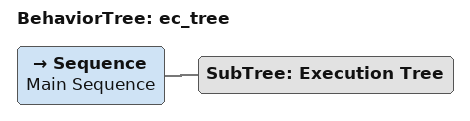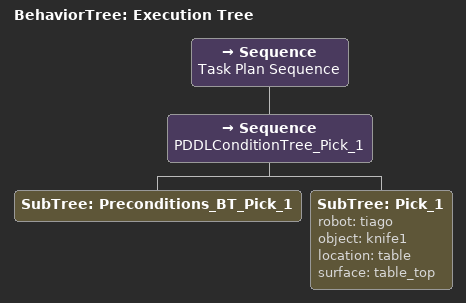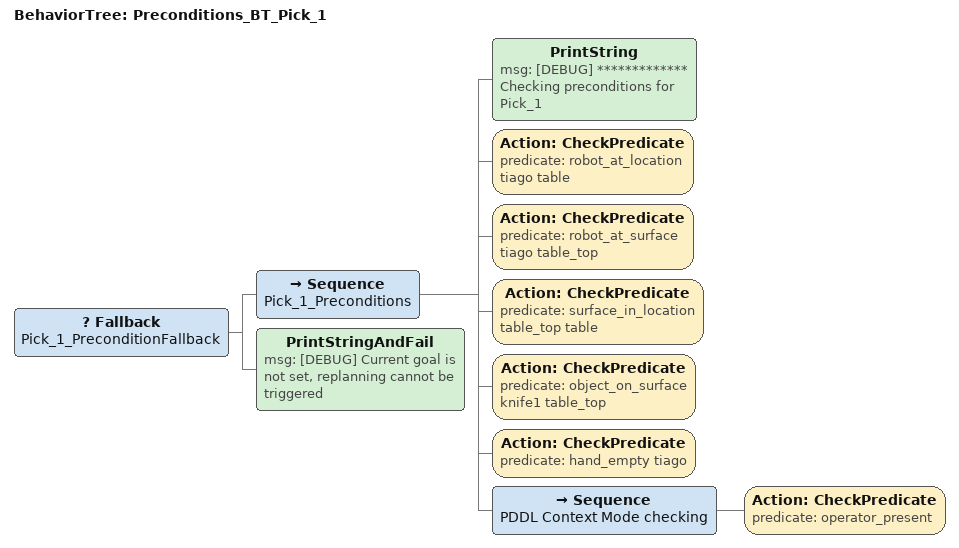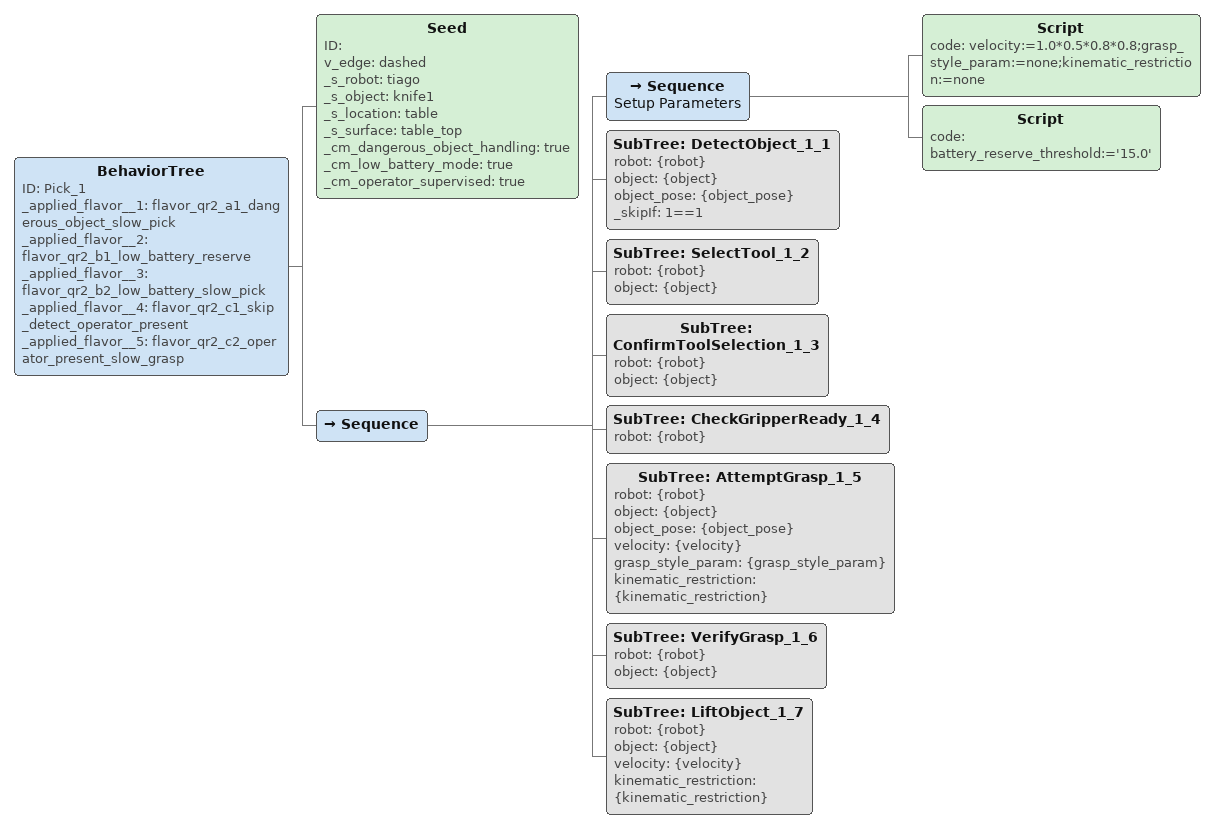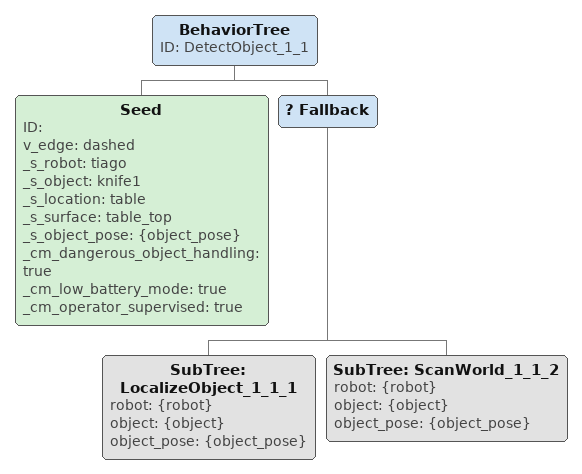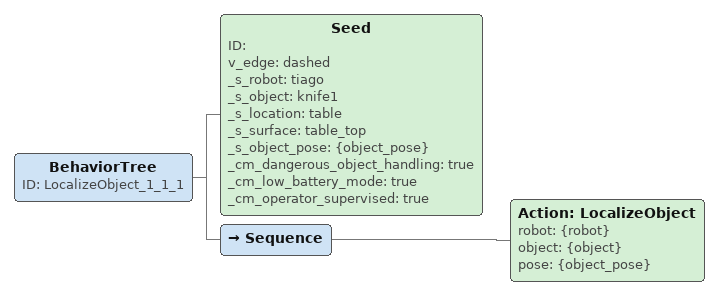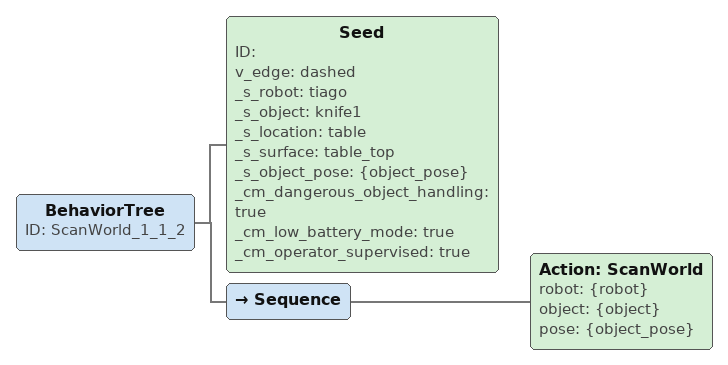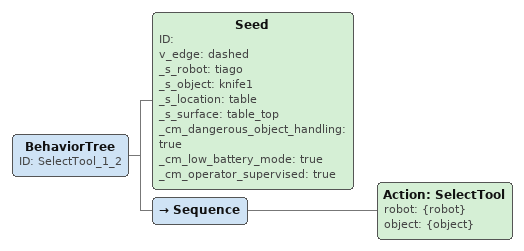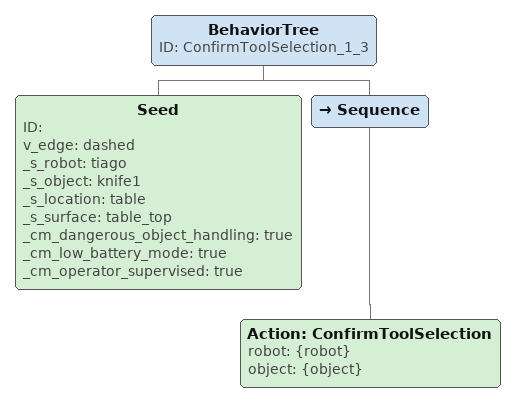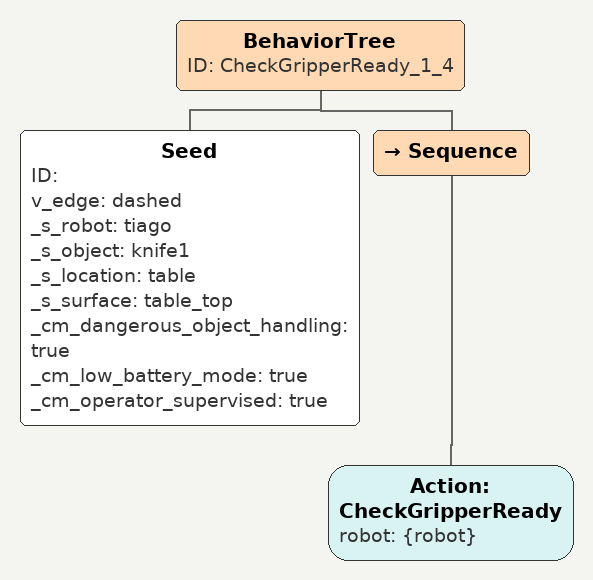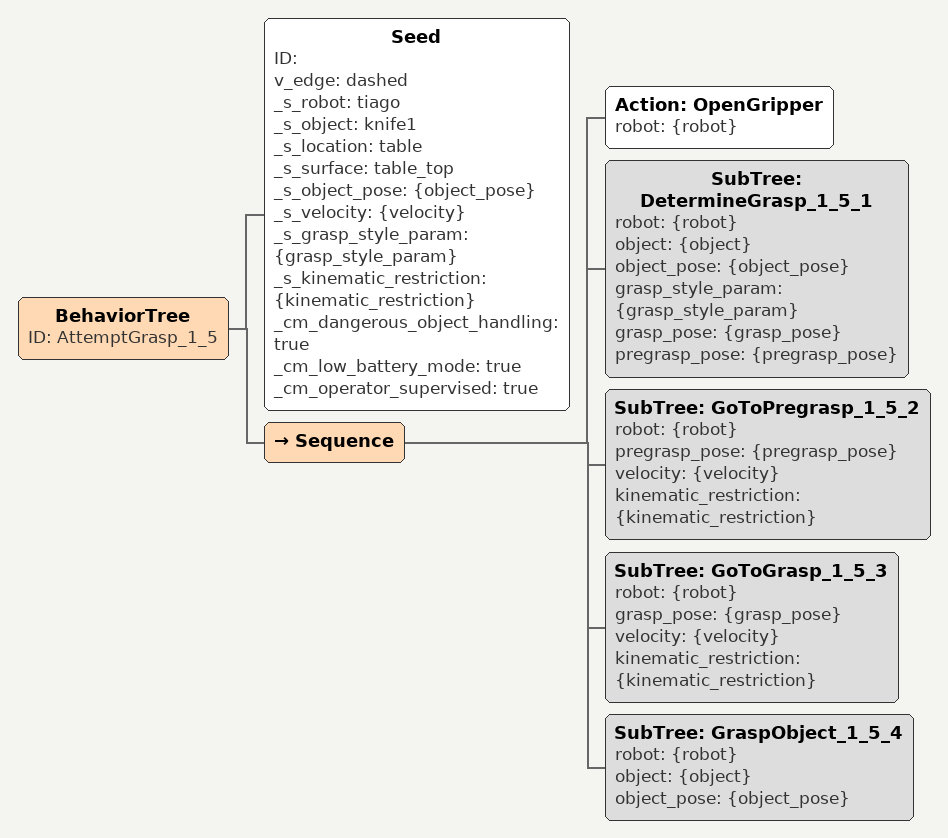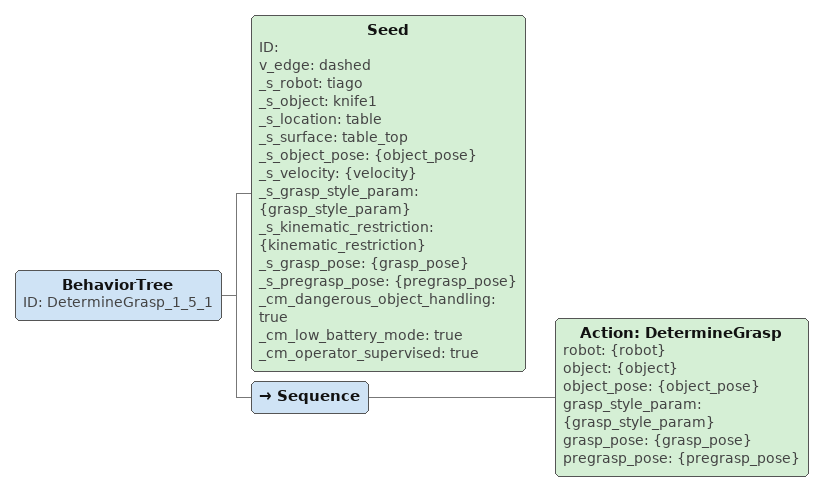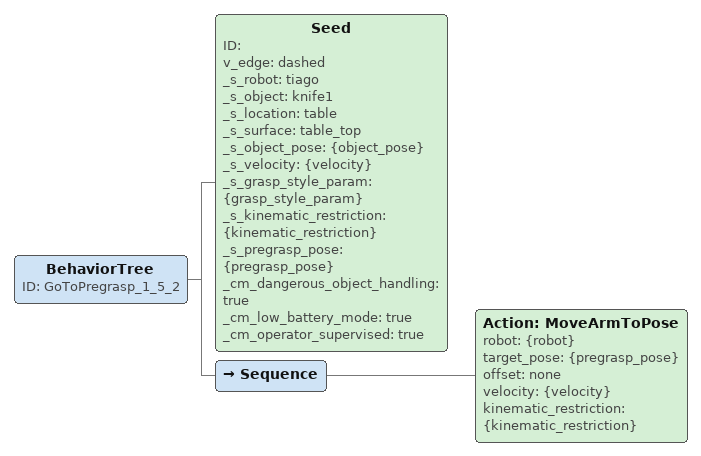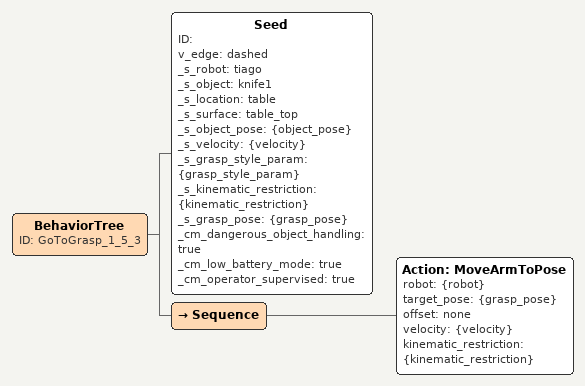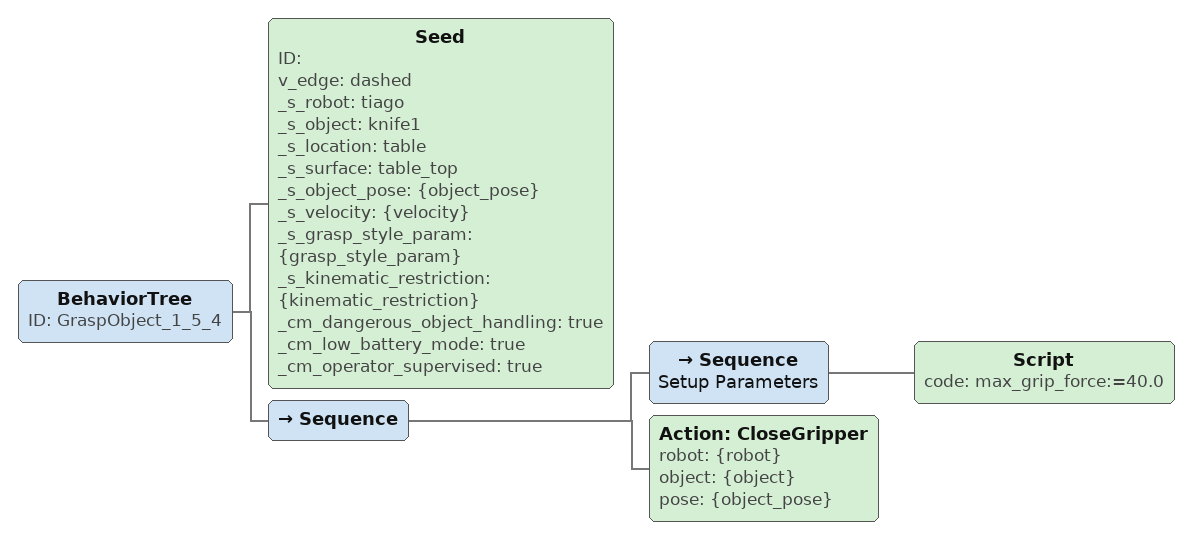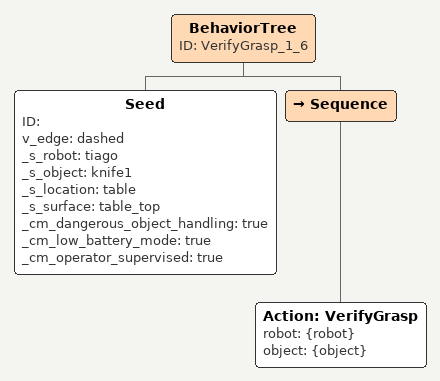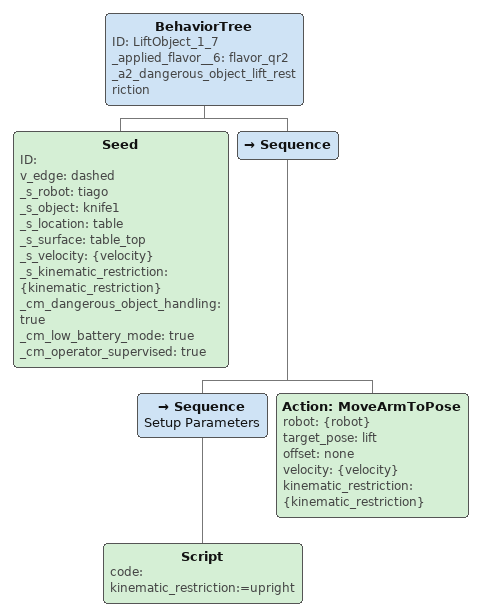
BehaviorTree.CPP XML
<?xml version="1.0" ?>
<root BTCPP_format="4" main_tree_to_execute="ec_tree" time_of_generation="14:39:18">
    <BehaviorTree ID="ec_tree">
        <Sequence name="Main Sequence">
            <SubTree ID="Execution Tree"/>
        </Sequence>
    </BehaviorTree>
    <BehaviorTree ID="Execution Tree">
        <Sequence name="Task Plan Sequence">
            <Sequence name="PDDLConditionTree_Pick_1">
                <SubTree ID="Preconditions_BT_Pick_1"/>
                <SubTree ID="Pick_1" robot="tiago" object="knife1" location="table" surface="table_top"/>
            </Sequence>
        </Sequence>
    </BehaviorTree>
    <BehaviorTree ID="Preconditions_BT_Pick_1">
        <Fallback name="Pick_1_PreconditionFallback">
            <Sequence name="Pick_1_Preconditions">
                <PrintString msg="[DEBUG] ************* Checking preconditions for Pick_1"/>
                <Action ID="CheckPredicate" predicate="robot_at_location tiago table"/>
                <Action ID="CheckPredicate" predicate="robot_at_surface tiago table_top"/>
                <Action ID="CheckPredicate" predicate="surface_in_location table_top table"/>
                <Action ID="CheckPredicate" predicate="object_on_surface knife1 table_top"/>
                <Action ID="CheckPredicate" predicate="hand_empty tiago"/>
                <Sequence name="PDDL Context Mode checking">
                    <Action ID="CheckPredicate" predicate="operator_present"/>
                </Sequence>
            </Sequence>
            <PrintStringAndFail msg="[DEBUG] Current goal is not set, replanning cannot be triggered"/>
        </Fallback>
    </BehaviorTree>
    <BehaviorTree ID="Pick_1" _applied_flavor__1="flavor_qr2_a1_dangerous_object_slow_pick" _applied_flavor__2="flavor_qr2_b1_low_battery_reserve" _applied_flavor__3="flavor_qr2_b2_low_battery_slow_pick" _applied_flavor__4="flavor_qr2_c1_skip_detect_operator_present" _applied_flavor__5="flavor_qr2_c2_operator_present_slow_grasp">
        <Seed ID="" v_edge="dashed" _s_robot="tiago" _s_object="knife1" _s_location="table" _s_surface="table_top" _cm_dangerous_object_handling="true" _cm_low_battery_mode="true" _cm_operator_supervised="true"/>
        <Sequence>

            <Sequence name="Setup Parameters">

                <Script code="velocity:=1.0*0.5*0.8*0.8;grasp_style_param:=none;kinematic_restriction:=none"/>

                <Script code="battery_reserve_threshold:='15.0'"/>
            </Sequence>

            <SubTree ID="DetectObject_1_1" robot="{robot}" object="{object}" object_pose="{object_pose}" _skipIf="1==1"/>

            <SubTree ID="SelectTool_1_2" robot="{robot}" object="{object}"/>

            <SubTree ID="ConfirmToolSelection_1_3" robot="{robot}" object="{object}"/>

            <SubTree ID="CheckGripperReady_1_4" robot="{robot}"/>

            <SubTree ID="AttemptGrasp_1_5" robot="{robot}" object="{object}" object_pose="{object_pose}" velocity="{velocity}" grasp_style_param="{grasp_style_param}" kinematic_restriction="{kinematic_restriction}"/>

            <SubTree ID="VerifyGrasp_1_6" robot="{robot}" object="{object}"/>

            <SubTree ID="LiftObject_1_7" robot="{robot}" object="{object}" velocity="{velocity}" kinematic_restriction="{kinematic_restriction}"/>

            <!--Modulated velocity by 0.5-->
            <!--Gave parameter battery_reserve_threshold new value '15.0' due to flavor flavor_qr2_b1_low_battery_reserve-->
            <!--Modulated velocity by 0.8-->
            <!--Ignored the behavior DetectObject-->
            <!--Modulated velocity by 0.8-->
        </Sequence>

    </BehaviorTree>
    <BehaviorTree ID="DetectObject_1_1">
        <Seed ID="" v_edge="dashed" _s_robot="tiago" _s_object="knife1" _s_location="table" _s_surface="table_top" _s_object_pose="{object_pose}" _cm_dangerous_object_handling="true" _cm_low_battery_mode="true" _cm_operator_supervised="true"/>
        <Fallback>

            <SubTree ID="LocalizeObject_1_1_1" robot="{robot}" object="{object}" object_pose="{object_pose}"/>

            <SubTree ID="ScanWorld_1_1_2" robot="{robot}" object="{object}" object_pose="{object_pose}"/>

        </Fallback>

    </BehaviorTree>
    <BehaviorTree ID="LocalizeObject_1_1_1">
        <Seed ID="" v_edge="dashed" _s_robot="tiago" _s_object="knife1" _s_location="table" _s_surface="table_top" _s_object_pose="{object_pose}" _cm_dangerous_object_handling="true" _cm_low_battery_mode="true" _cm_operator_supervised="true"/>
        <Sequence>

            <Action ID="LocalizeObject" robot="{robot}" object="{object}" pose="{object_pose}"/>

        </Sequence>

    </BehaviorTree>
    <BehaviorTree ID="ScanWorld_1_1_2">
        <Seed ID="" v_edge="dashed" _s_robot="tiago" _s_object="knife1" _s_location="table" _s_surface="table_top" _s_object_pose="{object_pose}" _cm_dangerous_object_handling="true" _cm_low_battery_mode="true" _cm_operator_supervised="true"/>
        <Sequence>

            <Action ID="ScanWorld" robot="{robot}" object="{object}" pose="{object_pose}"/>

        </Sequence>

    </BehaviorTree>
    <BehaviorTree ID="SelectTool_1_2">
        <Seed ID="" v_edge="dashed" _s_robot="tiago" _s_object="knife1" _s_location="table" _s_surface="table_top" _cm_dangerous_object_handling="true" _cm_low_battery_mode="true" _cm_operator_supervised="true"/>
        <Sequence>

            <Action ID="SelectTool" robot="{robot}" object="{object}"/>

        </Sequence>

    </BehaviorTree>
    <BehaviorTree ID="ConfirmToolSelection_1_3">
        <Seed ID="" v_edge="dashed" _s_robot="tiago" _s_object="knife1" _s_location="table" _s_surface="table_top" _cm_dangerous_object_handling="true" _cm_low_battery_mode="true" _cm_operator_supervised="true"/>
        <Sequence>

            <Action ID="ConfirmToolSelection" robot="{robot}" object="{object}"/>

        </Sequence>

    </BehaviorTree>
    <BehaviorTree ID="CheckGripperReady_1_4">
        <Seed ID="" v_edge="dashed" _s_robot="tiago" _s_object="knife1" _s_location="table" _s_surface="table_top" _cm_dangerous_object_handling="true" _cm_low_battery_mode="true" _cm_operator_supervised="true"/>
        <Sequence>

            <Action ID="CheckGripperReady" robot="{robot}"/>

        </Sequence>

    </BehaviorTree>
    <BehaviorTree ID="AttemptGrasp_1_5">
        <Seed ID="" v_edge="dashed" _s_robot="tiago" _s_object="knife1" _s_location="table" _s_surface="table_top" _s_object_pose="{object_pose}" _s_velocity="{velocity}" _s_grasp_style_param="{grasp_style_param}" _s_kinematic_restriction="{kinematic_restriction}" _cm_dangerous_object_handling="true" _cm_low_battery_mode="true" _cm_operator_supervised="true"/>
        <Sequence>

            <Action ID="OpenGripper" robot="{robot}"/>

            <SubTree ID="DetermineGrasp_1_5_1" robot="{robot}" object="{object}" object_pose="{object_pose}" grasp_style_param="{grasp_style_param}" grasp_pose="{grasp_pose}" pregrasp_pose="{pregrasp_pose}"/>

            <SubTree ID="GoToPregrasp_1_5_2" robot="{robot}" pregrasp_pose="{pregrasp_pose}" velocity="{velocity}" kinematic_restriction="{kinematic_restriction}"/>

            <SubTree ID="GoToGrasp_1_5_3" robot="{robot}" grasp_pose="{grasp_pose}" velocity="{velocity}" kinematic_restriction="{kinematic_restriction}"/>

            <SubTree ID="GraspObject_1_5_4" robot="{robot}" object="{object}" object_pose="{object_pose}"/>

        </Sequence>

    </BehaviorTree>
    <BehaviorTree ID="DetermineGrasp_1_5_1">
        <Seed ID="" v_edge="dashed" _s_robot="tiago" _s_object="knife1" _s_location="table" _s_surface="table_top" _s_object_pose="{object_pose}" _s_velocity="{velocity}" _s_grasp_style_param="{grasp_style_param}" _s_kinematic_restriction="{kinematic_restriction}" _s_grasp_pose="{grasp_pose}" _s_pregrasp_pose="{pregrasp_pose}" _cm_dangerous_object_handling="true" _cm_low_battery_mode="true" _cm_operator_supervised="true"/>
        <Sequence>

            <Action ID="DetermineGrasp" robot="{robot}" object="{object}" object_pose="{object_pose}" grasp_style_param="{grasp_style_param}" grasp_pose="{grasp_pose}" pregrasp_pose="{pregrasp_pose}"/>

        </Sequence>

    </BehaviorTree>
    <BehaviorTree ID="GoToPregrasp_1_5_2">
        <Seed ID="" v_edge="dashed" _s_robot="tiago" _s_object="knife1" _s_location="table" _s_surface="table_top" _s_object_pose="{object_pose}" _s_velocity="{velocity}" _s_grasp_style_param="{grasp_style_param}" _s_kinematic_restriction="{kinematic_restriction}" _s_pregrasp_pose="{pregrasp_pose}" _cm_dangerous_object_handling="true" _cm_low_battery_mode="true" _cm_operator_supervised="true"/>
        <Sequence>

            <Action ID="MoveArmToPose" robot="{robot}" target_pose="{pregrasp_pose}" offset="none" velocity="{velocity}" kinematic_restriction="{kinematic_restriction}"/>

        </Sequence>

    </BehaviorTree>
    <BehaviorTree ID="GoToGrasp_1_5_3">
        <Seed ID="" v_edge="dashed" _s_robot="tiago" _s_object="knife1" _s_location="table" _s_surface="table_top" _s_object_pose="{object_pose}" _s_velocity="{velocity}" _s_grasp_style_param="{grasp_style_param}" _s_kinematic_restriction="{kinematic_restriction}" _s_grasp_pose="{grasp_pose}" _cm_dangerous_object_handling="true" _cm_low_battery_mode="true" _cm_operator_supervised="true"/>
        <Sequence>

            <Action ID="MoveArmToPose" robot="{robot}" target_pose="{grasp_pose}" offset="none" velocity="{velocity}" kinematic_restriction="{kinematic_restriction}"/>

        </Sequence>

    </BehaviorTree>
    <BehaviorTree ID="GraspObject_1_5_4">
        <Seed ID="" v_edge="dashed" _s_robot="tiago" _s_object="knife1" _s_location="table" _s_surface="table_top" _s_object_pose="{object_pose}" _s_velocity="{velocity}" _s_grasp_style_param="{grasp_style_param}" _s_kinematic_restriction="{kinematic_restriction}" _cm_dangerous_object_handling="true" _cm_low_battery_mode="true" _cm_operator_supervised="true"/>
        <Sequence>

            <Sequence name="Setup Parameters">

                <Script code="max_grip_force:=40.0"/>

            </Sequence>

            <Action ID="CloseGripper" robot="{robot}" object="{object}" pose="{object_pose}"/>

        </Sequence>

    </BehaviorTree>
    <BehaviorTree ID="VerifyGrasp_1_6">
        <Seed ID="" v_edge="dashed" _s_robot="tiago" _s_object="knife1" _s_location="table" _s_surface="table_top" _cm_dangerous_object_handling="true" _cm_low_battery_mode="true" _cm_operator_supervised="true"/>
        <Sequence>

            <Action ID="VerifyGrasp" robot="{robot}" object="{object}"/>

        </Sequence>

    </BehaviorTree>
    <BehaviorTree ID="LiftObject_1_7" _applied_flavor__6="flavor_qr2_a2_dangerous_object_lift_restriction">
        <Seed ID="" v_edge="dashed" _s_robot="tiago" _s_object="knife1" _s_location="table" _s_surface="table_top" _s_velocity="{velocity}" _s_kinematic_restriction="{kinematic_restriction}" _cm_dangerous_object_handling="true" _cm_low_battery_mode="true" _cm_operator_supervised="true"/>
        <Sequence>

            <Sequence name="Setup Parameters">

                <Script code="kinematic_restriction:=upright"/>

            </Sequence>

            <Action ID="MoveArmToPose" robot="{robot}" target_pose="lift" offset="none" velocity="{velocity}" kinematic_restriction="{kinematic_restriction}"/>

            <!--*Gave parameter kinematic_restriction new value upright AAAA-->
            <!--Gave parameter kinematic_restriction new value upright-->
        </Sequence>

    </BehaviorTree>
</root>
